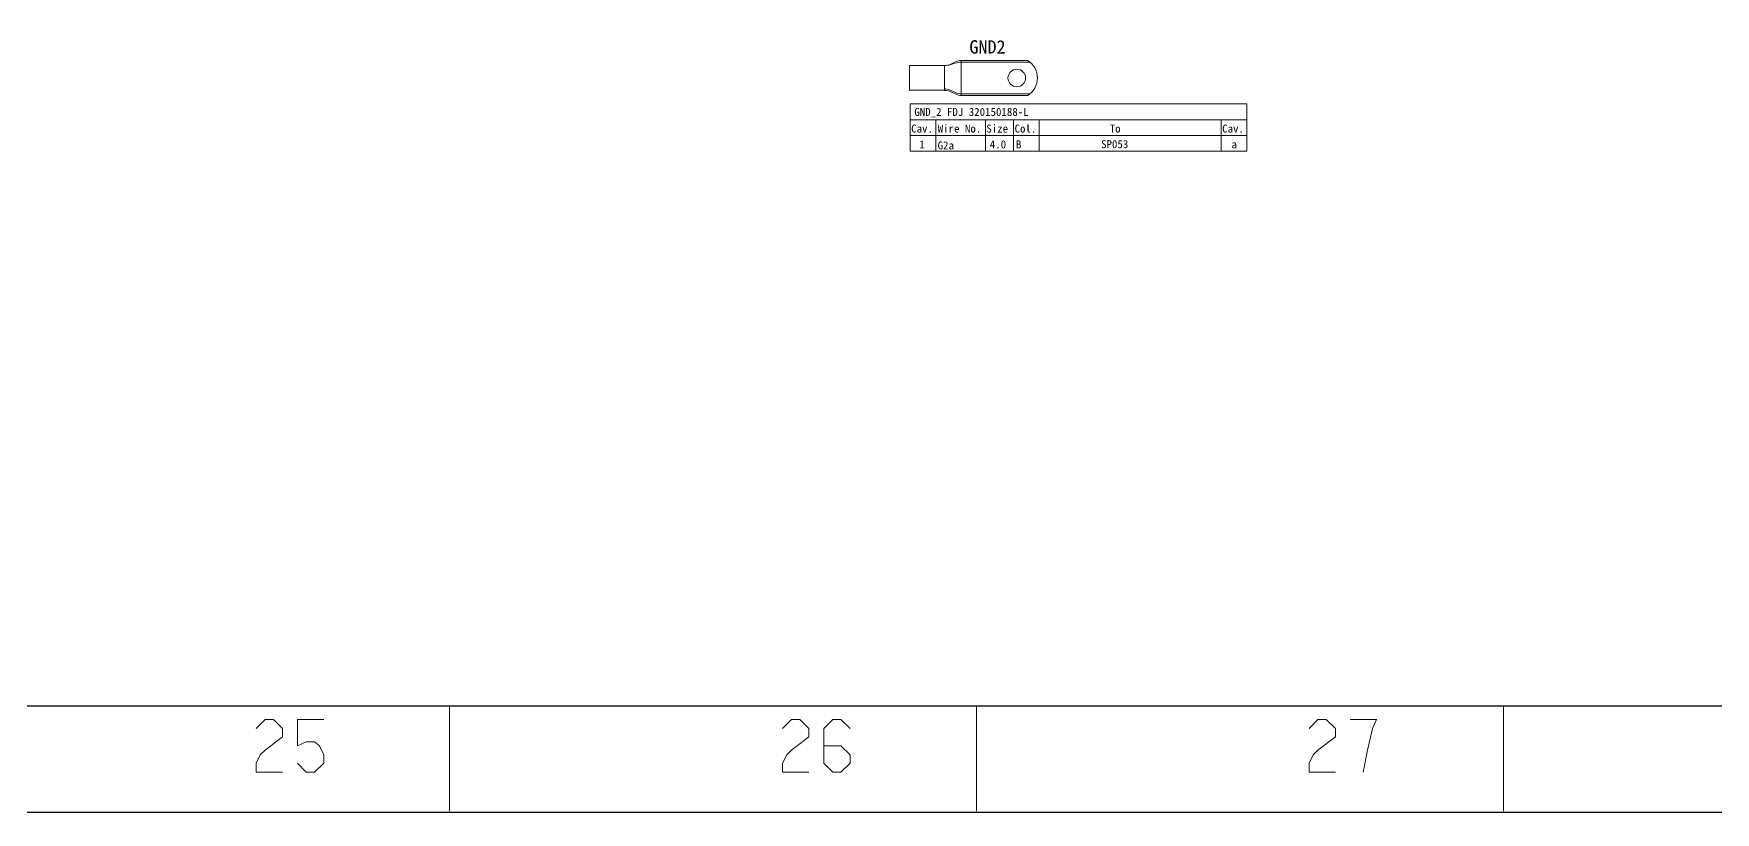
# Model space of a CAD drawing. Header units: millimetres. Extents: x 17 to 3784, y 12 to 1382.
# Drawn here: x 1242.7 to 1402.3, y 12.2 to 86.1 of the extents above; entities that cross this region are included whole.
import ezdxf

# ---------------------------------------------------------------- set-up
doc = ezdxf.new("R2010")
doc.units = ezdxf.units.MM
doc.styles.add('FangSong_GB2312_Style', font='simfang.ttf')

msp = doc.modelspace()

# ---------------------------------------------------------------- linework, layer by layer
for points in [[(18.14, 1381.34), (3479.85, 1381.34), (3479.85, 12.21), (18.14, 12.21)], [(43.28, 1371.36), (3469.6, 1371.36), (3469.6, 22.31), (43.28, 22.31)]]:
    msp.add_lwpolyline(points, close=True)
at = {"color": 7, "linetype": 'Continuous', "lineweight": 13}
for points in [[(1325.82, 83.1), (1329.15, 83.1), (1329.15, 80.75), (1325.82, 80.75), (1325.82, 83.1)], [(1329.28, 83.1), (1329.44, 83.13), (1329.59, 83.17), (1329.74, 83.24), (1330.16, 83.44), (1330.38, 83.52), (1330.53, 83.57), (1330.67, 83.59), (1330.72, 83.59)], [(1330.72, 83.42), (1330.62, 83.42), (1330.44, 83.4), (1330.29, 83.37), (1330.03, 83.29), (1329.75, 83.2), (1329.56, 83.15), (1329.49, 83.13), (1329.35, 83.11)], [(1337.05, 83.59), (1330.72, 83.59), (1330.72, 80.26), (1337.05, 80.26)], [(1337.28, 83.42), (1330.72, 83.42)], [(1330.72, 80.42), (1330.61, 80.43), (1330.51, 80.44), (1330.33, 80.49), (1330.19, 80.54), (1329.92, 80.67), (1329.8, 80.72), (1329.59, 80.81), (1329.52, 80.83), (1329.35, 80.87), (1329.25, 80.89), (1329.15, 80.89)], [(1329.35, 80.73), (1329.53, 80.7), (1329.7, 80.64), (1329.88, 80.55), (1330.31, 80.35), (1330.47, 80.3), (1330.61, 80.26), (1330.72, 80.26)], [(1330.72, 80.42), (1337.28, 80.42)], [(1325.89, 79.48), (1357.83, 79.48)], [(1325.89, 79.48), (1325.89, 74.97)], [(1357.83, 79.48), (1357.83, 74.97)], [(1325.89, 77.95), (1357.83, 77.95)], [(1328.32, 77.95), (1328.32, 74.97)], [(1333.03, 77.95), (1333.03, 74.97)], [(1335.7, 77.95), (1335.7, 74.97)], [(1338.13, 77.95), (1338.13, 74.97)], [(1355.4, 77.95), (1355.4, 74.97)], [(1325.89, 76.46), (1357.83, 76.46)], [(1325.89, 74.97), (1357.83, 74.97)], [(1263.84, 20.17), (1264.7, 21.03)], [(1264.7, 21.03), (1265.48, 21.03)], [(1265.48, 21.03), (1266.34, 20.17)], [(1270.25, 21.03), (1267.75, 21.03)], [(1267.75, 21.03), (1267.75, 18.53)], [(1282.18, 12.34), (1282.18, 22.33)], [(1313.79, 20.17), (1314.64, 21.03)], [(1314.64, 21.03), (1315.43, 21.03)], [(1315.43, 21.03), (1316.29, 20.17)], [(1318.55, 21.03), (1317.69, 20.17)], [(1319.33, 21.03), (1318.55, 21.03)], [(1320.19, 20.17), (1319.33, 21.03)], [(1332.18, 12.34), (1332.18, 22.33)], [(1363.74, 20.17), (1364.59, 21.03)], [(1364.59, 21.03), (1365.38, 21.03)], [(1365.38, 21.03), (1366.24, 20.17)], [(1370.14, 21.03), (1367.64, 21.03)], [(1369.75, 20.17), (1370.14, 21.03)], [(1382.18, 12.34), (1382.18, 22.33)], [(1266.34, 19.39), (1264.7, 18.13)], [(1266.34, 20.17), (1266.34, 19.39)], [(1316.29, 19.39), (1314.64, 18.13)], [(1316.29, 20.17), (1316.29, 19.39)], [(1317.69, 20.17), (1317.69, 16.88)], [(1366.24, 19.39), (1364.59, 18.13)], [(1366.24, 20.17), (1366.24, 19.39)], [(1369.28, 18.13), (1369.75, 20.17)], [(1264.23, 17.67), (1263.84, 16.88)], [(1264.7, 18.13), (1264.23, 17.67)], [(1267.75, 18.53), (1268.6, 18.92)], [(1268.6, 18.92), (1269.38, 18.92)], [(1269.38, 18.92), (1269.85, 18.53)], [(1269.85, 18.53), (1270.25, 17.67)], [(1270.25, 17.67), (1270.25, 16.88)], [(1314.18, 17.67), (1313.79, 16.88)], [(1314.64, 18.13), (1314.18, 17.67)], [(1319.33, 18.53), (1317.69, 18.53)], [(1320.19, 17.67), (1319.33, 18.53)], [(1320.19, 16.88), (1320.19, 17.67)], [(1364.13, 17.67), (1363.74, 16.88)], [(1364.59, 18.13), (1364.13, 17.67)], [(1368.89, 16.03), (1369.28, 18.13)], [(1263.84, 16.88), (1263.84, 16.03)], [(1263.84, 16.03), (1266.34, 16.03)], [(1268.6, 16.03), (1267.75, 16.88)], [(1269.38, 16.03), (1268.6, 16.03)], [(1270.25, 16.88), (1269.38, 16.03)], [(1313.79, 16.88), (1313.79, 16.03)], [(1313.79, 16.03), (1316.29, 16.03)], [(1317.69, 16.88), (1318.55, 16.03)], [(1318.55, 16.03), (1319.33, 16.03)], [(1319.33, 16.03), (1320.19, 16.88)], [(1363.74, 16.88), (1363.74, 16.03)], [(1363.74, 16.03), (1366.24, 16.03)]]:
    msp.add_lwpolyline(points, dxfattribs=at)
msp.add_circle((1336.01, 81.92), 0.833, dxfattribs=at)
for centre, radius, start, end in [((1329.16, 84.71), 1.62, 270, 277), ((1336.01, 81.92), 1.96, 302, 58), ((1329.15, 79.18), 1.57, 83, 90), ((1329.16, 79.15), 1.59, 83, 90)]:
    msp.add_arc(centre, radius, start, end, dxfattribs=at)

# ---------------------------------------------------------------- texts
at = {"color": 0, "linetype": 'Continuous', "style": 'FangSong_GB2312_Style'}
for s, height, p in [('GND2', 1.265, (1331.51, 84.24)), ('GND_2 FDJ 320150188-L', 0.7593, (1326.29, 78.32))]:
    msp.add_text(s, height=height, dxfattribs=at).set_placement(p)
at = {"color": 7, "linetype": 'Continuous', "style": 'FangSong_GB2312_Style'}
for s, p in [('Cav.', (1325.99, 76.74)), ('Wire No.', (1328.51, 76.74)), ('Size', (1333.12, 76.74)), ('Col.', (1335.8, 76.74)), ('To', (1344.83, 76.74)), ('Cav.', (1355.5, 76.74)), ('1', (1326.76, 75.24)), ('G2a', (1328.5, 75.14)), ('4.0', (1333.45, 75.24)), ('B', (1335.93, 75.24)), ('SP053', (1344.01, 75.26)), ('a', (1356.38, 75.24))]:
    msp.add_text(s, height=0.759, dxfattribs=at).set_placement(p)

doc.saveas('drawing.dxf')
